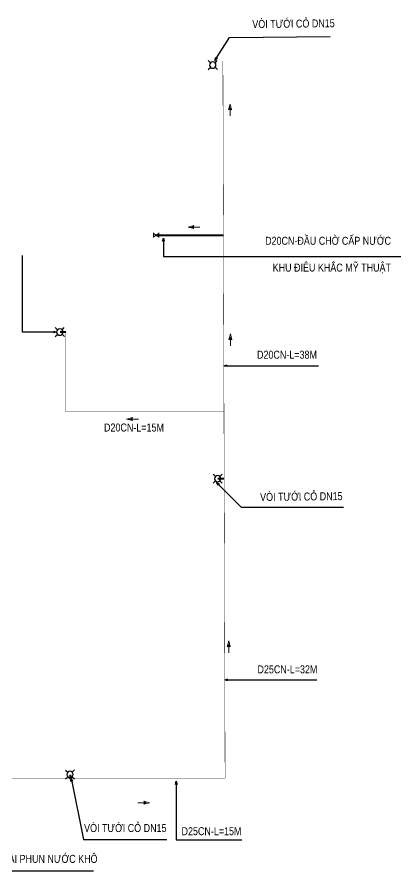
# Model space of a CAD drawing. Header units: millimetres. Extents: x -294625 to 2136527, y -251383 to 128331.
# Drawn here: x 1102704 to 1138656, y -90992 to -10949 of the extents above; entities that cross this region are included whole.
import ezdxf
from ezdxf.lldxf.tags import DXFTag

# ---------------------------------------------------------------- set-up
doc = ezdxf.new("R2010")
doc.units = ezdxf.units.MM
doc.set_wipeout_variables(frame=1)
doc.linetypes.add('CONTINOUS', pattern=[0])
for name, color, linetype, lineweight in [('00-N-4-NUOC LANH', 4, 'NU-NUOC LANH', 40), ('00-N-7-THIET BI', 7, 'CONTINOUS', 20), ('00-N-GHI CHU', 7, 'Continuous', 9), ('00-N-TEXT', 7, 'CONTINOUS', 9), ('1CN', 4, 'Continuous', 40), ('GTECHCONS-CTN-THIET BI', 10, 'Continuous', 20), ('N2-TB', 3, 'Continuous', 20), ('N3-NOTE', 11, 'Continuous', 13)]:
    doc.layers.add(name, color=color, linetype=linetype, lineweight=lineweight)
doc.layers.add('1FITTING', color=3, linetype='Continuous')
doc.styles.add('P-ARIAL', font='arial.ttf', dxfattribs={"height": 3})
doc.styles.add('P-VNTIMEH', font='vntimeh.shx', dxfattribs={"width": 0.75, "height": 300})
doc.styles.add('TXT', font='txt.shx')
tags = doc.linetypes.add('NU-NUOC LANH', pattern='A,0.6,-0.4,["CW",TXT,S=0.2,R=0,X=-0.25,Y=-0.1],-0.25', length=1.25).pattern_tags.tags
tags[6] = DXFTag(74, 10)
doc.dimstyles.new('N-NOTE', dxfattribs={"dimtxt": 200, "dimasz": 30, "dimexe": 50, "dimexo": 50, "dimgap": 100, "dimtad": 1, "dimdec": 0, "dimdsep": 46, "dimtxsty": 'P-VNTIMEH', "dimblk": 'OPEN30', "dimcen": 0, "dimse1": 1, "dimse2": 1, "dimclrd": 256, "dimclre": 7, "dimclrt": 256, "dimadec": 0, "dimazin": 0, "dimtfac": 1, "dimtdec": 0, "dimtix": 1, "dimtmove": 2, "dimatfit": 3, "dimldrblk": 'OPEN30', "dimfxl": 1, "dimtolj": 1, "dimtzin": 0, "dimarcsym": 0})

# ---------------------------------------------------------------- blocks, each defined once
blk = doc.blocks.new('FDGFDG')
at = {"layer": '1FITTING'}
for p, q in [((-98, 106), (-204, 212)), ((114, 106), (220, 212)), ((-204, -212), (-98, -106)), ((220, -212), (114, -106))]:
    blk.add_line(p, q, dxfattribs=at)
blk.add_circle((8, 0), 150, dxfattribs=at)
blk = doc.blocks.new('_Open30')
at = {"color": 0, "linetype": 'ByBlock', "lineweight": -2}
for p, q in [((-1, 0.27), (0, 0)), ((0, 0), (-1, -0.27)), ((0, 0), (-1, 0))]:
    blk.add_line(p, q, dxfattribs=at)
blk = doc.blocks.new('A$C2639329B')
at = {"layer": '00-N-GHI CHU', "color": 232}
for p, q in [((504, 0), (-1020, 0)), ((1288, 0), (146, 294)), ((146, 294), (504, 0)), ((1288, 0), (146, -294)), ((146, -294), (504, 0))]:
    blk.add_line(p, q, dxfattribs=at)
blk.add_solid([(504, 0), (1288, 0), (146, 294)], dxfattribs=at)
blk = doc.blocks.new('Gate Valve')
at = {"layer": 'GTECHCONS-CTN-THIET BI', "ltscale": 0.2}
for p, q in [((-171, 144), (-171, -144)), ((171, 110), (-171, -110)), ((-171, 110), (171, -110)), ((171, 144), (171, -144))]:
    blk.add_line(p, q, dxfattribs=at)

msp = doc.modelspace()

# ---------------------------------------------------------------- linework, layer by layer
at = {"layer": '00-N-4-NUOC LANH', "ltscale": 1500}
for p, q in [((1106725.1, -40470.8), (1107269.8, -40467.2)), ((1121511.7, -54215.7), (1122056.5, -54212)), ((1107662.9, -81974.1), (1107665.5, -82392.9))]:
    msp.add_line(p, q, dxfattribs=at)
msp.add_lwpolyline([(1115744.3, -31397.6), (1122032.5, -31397.6)], dxfattribs=at)

# ---------------------------------------------------------------- block references
at = {"layer": '00-N-7-THIET BI', "xscale": 1.46484375, "yscale": 1.46484375, "zscale": 1.46484375, "rotation": 180}
msp.add_blockref('Gate Valve', (1115744.3, -31397.6), dxfattribs=at)
at = {"layer": '00-N-GHI CHU', "xscale": 0.4810207792315849, "yscale": 0.4810207792315849, "zscale": 0.4810207792315849}
for p, rotation in [((1122648.9, -19729.7), 90), ((1119335.9, -30633.4), 180), ((1122686.7, -41275.1), 90), ((1113585.1, -48635.4), 180), ((1122530.4, -70050.2), 90)]:
    msp.add_blockref('A$C2639329B', p, dxfattribs=dict(at, rotation=rotation))
msp.add_blockref('A$C2639329B', (1114492, -84600.8), dxfattribs=at)
at = {"layer": '1CN', "linetype": 'Continuous', "xscale": -1.999999999999999, "yscale": 2, "zscale": 2}
for p, rotation in [((1121048.4, -15447.3), 0.6583286575533265), ((1106717.6, -40477.1), 0.6583286575533265), ((1121504.3, -54222), 0.6583286575533265), ((1107656.5, -81966.7), 270.6583286575533)]:
    msp.add_blockref('FDGFDG', p, dxfattribs=dict(at, rotation=rotation))

# ---------------------------------------------------------------- texts
at = {"layer": '00-N-TEXT', "color": 2, "char_height": 750, "attachment_point": 3, "rotation": 0.658329, "line_spacing_factor": 0.8, "style": 'P-ARIAL'}
for insert in [(1132451.8, -11145.8), (1133186.1, -55477.1)]:
    msp.add_mtext_dynamic_manual_height_columns('{\\W0.8;VÒI TƯỚI CỎ DN15}', width=7891.871, gutter_width=5, heights=[0], dxfattribs=dict(at, insert=insert))
at = {"layer": '00-N-TEXT', "color": 2, "char_height": 750, "attachment_point": 3, "line_spacing_factor": 0.8, "style": 'P-ARIAL'}
for s, width, insert in [('{\\W0.8;D20CN-ĐẦU CHỜ CẤP NƯỚC}', 19451.752, (1137726.9, -31545.6)), ('{\\W0.8;KHU ĐIÊU KHẮC MỸ THUẬT}', 19451.752, (1137726.9, -34057.5)), ('{\\W0.8;D20CN-L=38M}', 3109.14, (1130788.7, -42225.6)), ('{\\W0.8;D20CN-L=15M}', 3109.14, (1116458.2, -49049.2)), ('{\\W0.8;D25CN-L=32M}', 3109.14, (1130831.5, -71720.1)), ('{\\W0.8;VÒI TƯỚI CỎ DN15}', 7891.871, (1116701.6, -86594.9)), ('{\\W0.8;D25CN-L=15M}', 3109.14, (1123718.7, -86891.3)), ('{\\W0.8;CHI TIẾT BỂ NƯỚC XEM BV CHI TIẾT ĐÀI PHUN NƯỚC KHÔ}', 25103.49, (1110239.9, -89486.6))]:
    msp.add_mtext_dynamic_manual_height_columns(s, width=width, gutter_width=5, heights=[0], dxfattribs=dict(at, insert=insert))

# ---------------------------------------------------------------- leaders
at = {"layer": 'N3-NOTE'}
for points, override in [([(1121234.2, -15007.6), (1122614.5, -12858.7), (1132040.3, -12769.7)], {"dimasz": 300, "dimgap": 100, "dimtad": 0}), ([(1116408.3, -31665.4), (1116408.3, -33382.6), (1138655.6, -33382.6)], {"dimasz": 300, "dimtad": 0}), ([(1106402, -40480.7), (1103213.6, -40480.7), (1103213.6, -33310.9)], {"dimasz": 300, "dimtad": 0}), ([(1122068.4, -43633.8), (1130934.9, -43633.8)], {"dimasz": 300, "dimgap": 100, "dimtad": 0}), ([(1121384.6, -54591.4), (1123690.3, -56897), (1133264.3, -56897)], {"dimasz": 300, "dimgap": 100, "dimtad": 0}), ([(1122158, -73079), (1130788.3, -73079)], {"dimasz": 300, "dimgap": 100, "dimtad": 0}), ([(1085929.6, -80404), (1085929.6, -90992.5), (1109854.4, -90992.5)], {"dimasz": 300, "dimgap": 100, "dimtad": 0}), ([(1107759, -82297.7), (1108939.2, -88046.3), (1116720.4, -88046.3)], {"dimasz": 300, "dimgap": 100, "dimtad": 0}), ([(1117610.5, -82586.2), (1117610.5, -88091.2), (1123770, -88091.2)], {"dimasz": 300, "dimgap": 100, "dimtad": 0})]:
    msp.add_leader(points, dimstyle='N-NOTE', override=override, dxfattribs=at)

# ---------------------------------------------------------------- wipeouts: each hides what was drawn before it
msp.add_wipeout([(1122097.7, -46232), (1122496.7, -47029.9), (1121698.7, -47029.9)]).dxf.layer = 'N2-TB'

# ---------------------------------------------------------------- next in the draw order: linework, layer by layer
at = {"layer": '00-N-4-NUOC LANH', "ltscale": 1500}
msp.add_lwpolyline([(1101203.2, -82297.7, 32, 32, 0), (1122187.4, -82297.7, 40, 40, 0), (1121982.8, -15071.8, 0, 0, 0), (1121042.7, -15078.3, 0, 0, 0)], format="xyseb", dxfattribs=at)
at = {"layer": '00-N-4-NUOC LANH', "ltscale": 1500, "const_width": 32}
msp.add_lwpolyline([(1107269.8, -40467.2), (1107269.8, -47961.8), (1122082.9, -47961.8)], dxfattribs=at)

doc.saveas('drawing.dxf')
